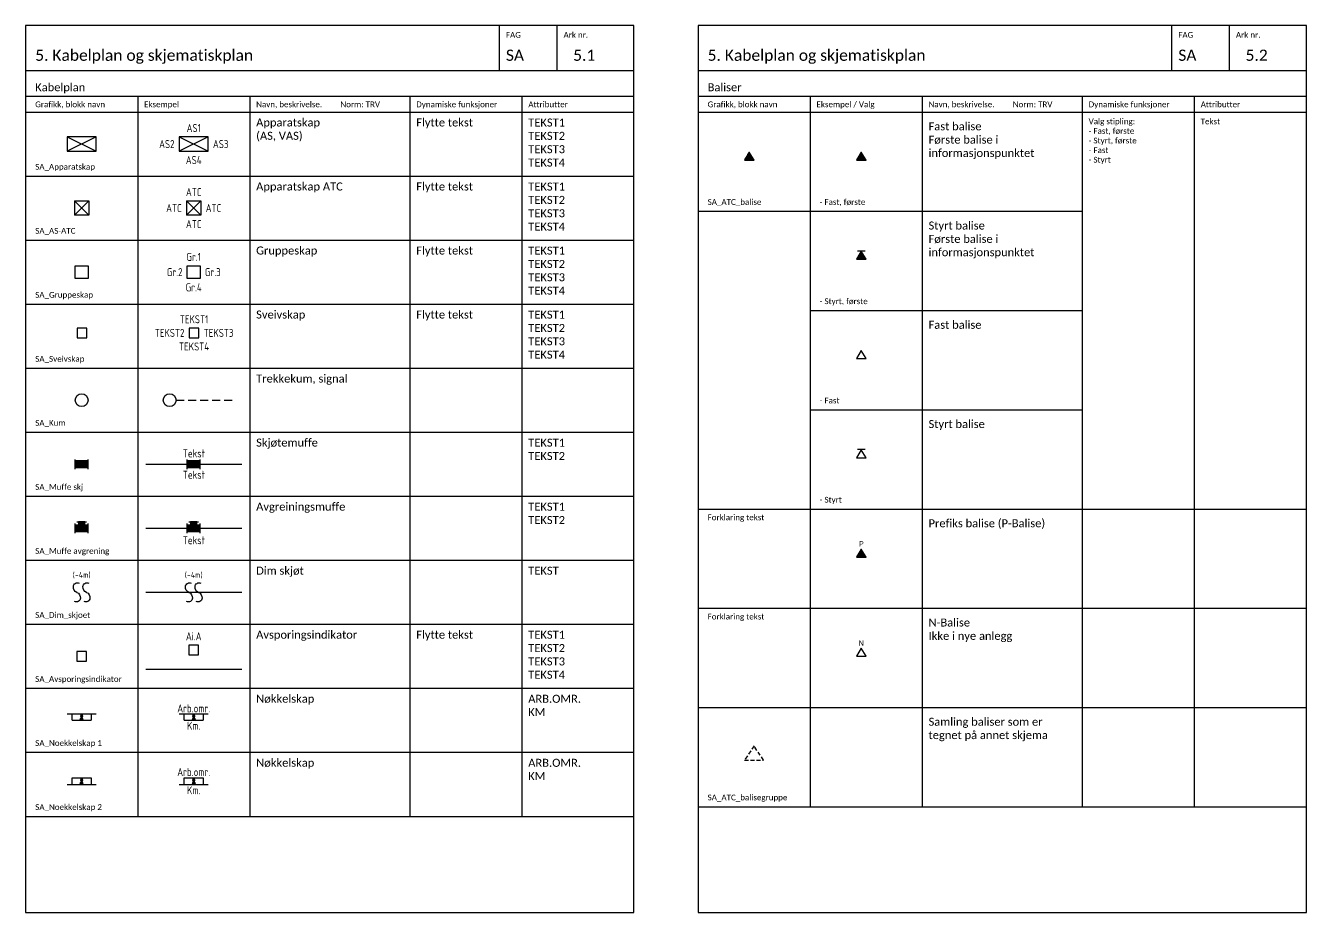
# Model space of a CAD drawing. Header units: millimetres. Extents: x -210 to 2500, y -2763 to 277.
# Drawn here: x 0 to 400, y -1228 to -951 of the extents above; entities that cross this region are included whole.
import ezdxf
from ezdxf.enums import TextEntityAlignment as Align

# ---------------------------------------------------------------- set-up
doc = ezdxf.new("R2010")
doc.units = ezdxf.units.MM
doc.linetypes.add('HIDDEN_Signal', pattern=[3.75, 2.5, -1.25])
for name, color, linetype in [('RAMME', 5, 'Continuous'), ('RAMME SYMBOLER', 4, 'Continuous'), ('RAMME TEKST', 7, 'Continuous'), ('Sig-baliser', 2, 'Continuous'), ('SIG-KABELKANAL', 4, 'HIDDEN_Signal'), ('SIG-KABLER', 2, 'Continuous'), ('SIG-Komponenter', 2, 'Continuous'), ('SIG-SKAP', 2, 'Continuous'), ('SIG-SPOR enlinje', 5, 'Continuous'), ('SIG_ATT_Tekst18', 4, 'Continuous'), ('SIG_ATT_Tekst25', 2, 'Continuous')]:
    doc.layers.add(name, color=color, linetype=linetype)
doc.styles.add('Calibri', font='calibri.ttf')
doc.styles.add('ISOCP', font='isocp.shx', dxfattribs={"width": 0.9})

# ---------------------------------------------------------------- blocks, each defined once
blk = doc.blocks.new('*U520')
at = {"linetype": 'ByBlock', "lineweight": -2}
blk.add_lwpolyline([(-3, -1.5), (0, -1.5), (0, 1.5), (-3, 1.5)], close=True, dxfattribs=at)
at = {"layer": 'SIG_ATT_Tekst25', "linetype": 'ByBlock', "lineweight": -2, "style": 'ISOCP', "width": 0.9}
for tag, p in [('TEKST1', (-1.5, 3)), ('TEKST4', (-1.5, -5.5))]:
    blk.add_attdef(tag, text='', height=2.5, dxfattribs=at).set_placement(p, align=Align.CENTER)
blk.add_attdef('TEKST2', text='', height=2.5, dxfattribs=at).set_placement((-4.5, -1.25), align=Align.RIGHT)
blk.add_attdef('TEKST3', (1.5, -1.25), '', height=2.5, dxfattribs=at)
blk = doc.blocks.new('SA_Noekkelskap 1')
at = {"linetype": 'ByBlock', "lineweight": -2}
h = blk.add_hatch(color=0, dxfattribs=at)
h.dxf.hatch_style = 1
edge = h.paths.add_edge_path()
edge.add_line((-0.04, -1.03), (-0.52, -1.73))
edge.add_line((-0.52, -1.73), (0.52, -1.73))
edge.add_line((0.52, -1.73), (0.04, -1.03))
edge.add_arc((0, -0.67), 0.371, 275.8342, 624.1658)
at = {"color": 0, "linetype": 'ByBlock'}
for points in [[(-4.5, 0), (4.5, 0)], [(-3, -2), (-3, 0)], [(3, 0), (3, -2)], [(-3, -2), (3, -2)]]:
    blk.add_lwpolyline(points, dxfattribs=at)
at = {"color": 0, "linetype": 'ByBlock', "lineweight": -2}
blk.add_lwpolyline([(-0.04, -1.03), (-0.52, -1.73), (0.52, -1.73), (0.04, -1.03, 19.624368)], format="xyb", close=True, dxfattribs=at)
for points in [[(0, -1.16), (-0.33, -1.63), (0.33, -1.63)], [(0, -1.33), (-0.14, -1.53), (0.14, -1.53)]]:
    blk.add_lwpolyline(points, close=True, dxfattribs=at)
for radius in [0.271, 0.171, 0.0707]:
    blk.add_circle((0, -0.67), radius, dxfattribs=at)
at = {"layer": 'SIG_ATT_Tekst25', "style": 'ISOCP', "width": 0.9}
for tag, p in [('ARB.OMR.', (0, 1.73)), ('KM.', (0, -3.71))]:
    blk.add_attdef(tag, text='', height=2.5, dxfattribs=at).set_placement(p, align=Align.MIDDLE_CENTER)
blk = doc.blocks.new('SA_Noekkelskap 2')
at = {"linetype": 'ByBlock', "lineweight": -2}
h = blk.add_hatch(color=0, dxfattribs=at)
h.dxf.hatch_style = 1
edge = h.paths.add_edge_path()
edge.add_line((-0.04, 0.97), (-0.52, 0.27))
edge.add_line((-0.52, 0.27), (0.52, 0.27))
edge.add_line((0.52, 0.27), (0.04, 0.97))
edge.add_arc((0, 1.33), 0.371, 275.8342, 624.1658)
at = {"color": 0, "linetype": 'ByBlock'}
for points in [[(-4.5, 0), (4.5, 0)], [(-3, 0), (-3, 2)], [(-3, 2), (3, 2)], [(3, 2), (3, 0)]]:
    blk.add_lwpolyline(points, dxfattribs=at)
at = {"color": 0, "linetype": 'ByBlock', "lineweight": -2}
blk.add_lwpolyline([(-0.04, 0.97), (-0.52, 0.27), (0.52, 0.27), (0.04, 0.97, 19.624368)], format="xyb", close=True, dxfattribs=at)
for points in [[(0, 0.84), (-0.33, 0.37), (0.33, 0.37)], [(0, 0.67), (-0.14, 0.47), (0.14, 0.47)]]:
    blk.add_lwpolyline(points, close=True, dxfattribs=at)
for radius in [0.271, 0.171, 0.0707]:
    blk.add_circle((0, 1.33), radius, dxfattribs=at)
at = {"layer": 'SIG_ATT_Tekst25', "style": 'ISOCP', "width": 0.9}
for tag, p in [('ARB.OMR.', (0, 3.85)), ('KM.', (0, -1.84))]:
    blk.add_attdef(tag, text='', height=2.5, dxfattribs=at).set_placement(p, align=Align.MIDDLE_CENTER)
blk = doc.blocks.new('SA_Muffe avgrening')
at = {"linetype": 'ByBlock', "lineweight": -2}
h = blk.add_hatch(color=0, dxfattribs=at)
h.dxf.hatch_style = 1
h.paths.add_polyline_path([(2, -1), (2, 1), (1, 1), (1, 2), (-1, 2), (-1, 1), (-2, 1), (-2, -1)])
at = {"color": 0, "linetype": 'ByBlock', "lineweight": -2}
for p, q in [((-2, -1.5), (-2, 1.5)), ((-1, 2), (-1, 1)), ((-0.9, 2), (-0.9, 1)), ((-0.8, 2), (-0.8, 1)), ((-0.7, 2), (-0.7, 1)), ((-0.6, 2), (-0.6, 1)), ((-0.5, 2), (-0.5, 1)), ((-0.4, 2), (-0.4, 1)), ((-0.3, 2), (-0.3, 1)), ((-0.2, 2), (-0.2, 1)), ((-0.1, 2), (-0.1, 1)), ((0, 2), (0, 1)), ((0.1, 2), (0.1, 1)), ((0.2, 2), (0.2, 1)), ((0.3, 2), (0.3, 1)), ((0.4, 2), (0.4, 1)), ((0.5, 2), (0.5, 1)), ((0.6, 2), (0.6, 1)), ((0.7, 2), (0.7, 1)), ((0.8, 2), (0.8, 1)), ((0.9, 2), (0.9, 1)), ((1, 1), (1, 2)), ((2, -1.5), (2, 1.5))]:
    blk.add_line(p, q, dxfattribs=at)
blk.add_lwpolyline([(2, -1), (2, 1), (1, 1), (1, 2), (-1, 2), (-1, 1), (-2, 1), (-2, -1)], close=True, dxfattribs=at)
for points in [[(-2, 1), (2, 1)], [(-2, 0.9), (2, 0.9)], [(-2, 0.8), (2, 0.8)], [(-2, 0.7), (2, 0.7)], [(-2, 0.6), (2, 0.6)], [(-2, 0.5), (2, 0.5)], [(-2, 0.4), (2, 0.4)], [(-2, 0.3), (2, 0.3)], [(-2, 0.2), (2, 0.2)], [(-2, 0.1), (2, 0.1)], [(-1.5, 2), (1.5, 2)], [(-2, 0), (2, 0)], [(-2, -0.1), (2, -0.1)], [(-2, -0.2), (2, -0.2)], [(-2, -0.3), (2, -0.3)], [(-2, -0.4), (2, -0.4)], [(-2, -0.5), (2, -0.5)], [(-2, -0.6), (2, -0.6)], [(-2, -0.7), (2, -0.7)], [(-2, -0.8), (2, -0.8)], [(-2, -0.9), (2, -0.9)], [(-2, -1), (2, -1)]]:
    blk.add_lwpolyline(points, dxfattribs=at)
at = {"layer": 'SIG_ATT_Tekst25', "linetype": 'ByBlock', "lineweight": -2, "style": 'ISOCP', "width": 0.9}
blk.add_attdef('TEKST1', text='', height=2.5, dxfattribs=at).set_placement((0.04, -5), align=Align.CENTER)
blk = doc.blocks.new('SA_Muffe skjoet')
at = {"linetype": 'ByBlock', "lineweight": -2}
h = blk.add_hatch(color=0, dxfattribs=at)
h.dxf.hatch_style = 1
h.paths.add_polyline_path([(-2, -1), (2, -1), (2, 1), (-2, 1)])
at = {"color": 0, "linetype": 'ByBlock', "lineweight": -2}
for p, q in [((-2, -1.5), (-2, 1.5)), ((-2, 1), (2, 1)), ((-2, 0.9), (2, 0.9)), ((-2, 0.8), (2, 0.8)), ((-2, 0.7), (2, 0.7)), ((-2, 0.6), (2, 0.6)), ((-2, 0.5), (2, 0.5)), ((-2, 0.4), (2, 0.4)), ((-2, 0.3), (2, 0.3)), ((-2, 0.2), (2, 0.2)), ((-2, 0.1), (2, 0.1)), ((2, -1.5), (2, 1.5)), ((-2, 0), (2, 0)), ((-2, -0.1), (2, -0.1)), ((-2, -0.2), (2, -0.2)), ((-2, -0.3), (2, -0.3)), ((-2, -0.4), (2, -0.4)), ((-2, -0.5), (2, -0.5)), ((-2, -0.6), (2, -0.6)), ((-2, -0.7), (2, -0.7)), ((-2, -0.8), (2, -0.8)), ((-2, -0.9), (2, -0.9)), ((-2, -1), (2, -1))]:
    blk.add_line(p, q, dxfattribs=at)
blk.add_lwpolyline([(-2, -1), (2, -1), (2, 1), (-2, 1)], close=True, dxfattribs=at)
at = {"layer": 'SIG_ATT_Tekst25', "linetype": 'ByBlock', "lineweight": -2, "style": 'ISOCP', "width": 0.9}
for tag, p in [('TEKST1', (0.05, 2.13)), ('TEKST2', (0.05, -4.55))]:
    blk.add_attdef(tag, text='', height=2.5, dxfattribs=at).set_placement(p, align=Align.CENTER)
blk = doc.blocks.new('*U518')
at = {"color": 0, "linetype": 'ByBlock', "lineweight": -2}
blk.add_line((0, 4), (4, 4), dxfattribs=at)
for points in [[(0, 0), (0, 4)], [(4, 4), (4, 0)], [(4, 0), (0, 0)]]:
    blk.add_lwpolyline(points, dxfattribs=at)
at = {"layer": 'SIG_ATT_Tekst25', "linetype": 'ByBlock', "lineweight": -2, "style": 'ISOCP', "width": 0.9}
for tag, p in [('TEKST1', (2, 5.5)), ('TEKST4', (2, -4))]:
    blk.add_attdef(tag, text='', height=2.5, dxfattribs=at).set_placement(p, align=Align.CENTER)
blk.add_attdef('TEKST2', text='', height=2.5, dxfattribs=at).set_placement((-1.5, 0.75), align=Align.RIGHT)
blk.add_attdef('TEKST3', (5.5, 0.75), '', height=2.5, dxfattribs=at)
blk = doc.blocks.new('*U517')
at = {"color": 0, "linetype": 'ByBlock', "lineweight": -2}
for p, q in [((4.5, 4.5), (-4.5, 4.5)), ((4.5, 4.5), (-4.5, 0)), ((-4.5, 4.5), (4.5, 0)), ((-4.5, 4.5), (-4.5, 0)), ((4.5, 0), (4.5, 4.5)), ((-4.5, 0), (4.5, 0))]:
    blk.add_line(p, q, dxfattribs=at)
at = {"layer": 'SIG_ATT_Tekst25', "linetype": 'ByBlock', "lineweight": -2, "style": 'ISOCP', "width": 0.9}
for tag, p in [('TEKST1', (0, 6)), ('TEKST4', (0, -4))]:
    blk.add_attdef(tag, text='', height=2.5, dxfattribs=at).set_placement(p, align=Align.CENTER)
blk.add_attdef('TEKST2', text='', height=2.5, dxfattribs=at).set_placement((-6, 1), align=Align.RIGHT)
blk.add_attdef('TEKST3', (6, 1), '', height=2.5, dxfattribs=at)
blk = doc.blocks.new('*U515')
at = {"color": 0, "linetype": 'ByBlock', "lineweight": -2}
for p, q in [((-2.25, 4.5), (2.25, 4.5)), ((-2.25, 0), (2.25, 4.5)), ((-2.25, 4.5), (2.25, 0)), ((-2.25, 4.5), (-2.25, 0)), ((2.25, 4.5), (2.25, 0)), ((2.25, 0), (-2.25, 0))]:
    blk.add_line(p, q, dxfattribs=at)
at = {"layer": 'SIG_ATT_Tekst25', "linetype": 'ByBlock', "lineweight": -2, "style": 'ISOCP', "width": 0.9}
for tag, p in [('TEKST1', (0, 6)), ('TEKST4', (0, -4))]:
    blk.add_attdef(tag, text='', height=2.5, dxfattribs=at).set_placement(p, align=Align.CENTER)
blk.add_attdef('TEKST2', text='', height=2.5, dxfattribs=at).set_placement((-3.75, 1), align=Align.RIGHT)
blk.add_attdef('TEKST3', (3.75, 1), '', height=2.5, dxfattribs=at)
blk = doc.blocks.new('*U516')
at = {"color": 0, "linetype": 'ByBlock', "lineweight": -2}
for p, q in [((-2.25, 4.5), (2.25, 4.5)), ((-2.25, 0), (2.25, 4.5)), ((-2.25, 4.5), (2.25, 0)), ((-2.25, 4.5), (-2.25, 0)), ((2.25, 4.5), (2.25, 0)), ((2.25, 0), (-2.25, 0))]:
    blk.add_line(p, q, dxfattribs=at)
at = {"layer": 'SIG_ATT_Tekst25', "linetype": 'ByBlock', "lineweight": -2, "style": 'ISOCP', "width": 0.9}
for tag, p in [('TEKST1', (0, 6)), ('TEKST4', (0, -4))]:
    blk.add_attdef(tag, text='', height=2.5, dxfattribs=at).set_placement(p, align=Align.CENTER)
blk.add_attdef('TEKST2', text='', height=2.5, dxfattribs=at).set_placement((-3.75, 1), align=Align.RIGHT)
blk.add_attdef('TEKST3', (3.75, 1), '', height=2.5, dxfattribs=at)
blk = doc.blocks.new('SA_Kum')
at = {"color": 0, "linetype": 'ByBlock', "lineweight": -2}
blk.add_circle((0, 0), 2, dxfattribs=at)
blk = doc.blocks.new('*U548')
at = {"linetype": 'ByBlock', "lineweight": -2}
h = blk.add_hatch(color=256, dxfattribs=at)
h.dxf.hatch_style = 1
h.paths.add_polyline_path([(0, 0), (-1.5, 2.5), (-3, 0)])
at = {"color": 0, "linetype": 'ByBlock', "lineweight": -2}
for p, q in [((-2.99, 0.01), (-1.13, 1.88)), ((-2.96, 0), (-1.11, 1.85)), ((-2.93, 0.12), (-1.14, 1.91)), ((-2.92, 0), (-1.09, 1.82)), ((-2.87, 0), (-1.08, 1.8)), ((-2.86, 0.23), (-1.16, 1.93)), ((-2.83, 0), (-1.06, 1.77)), ((-2.79, 0.34), (-1.18, 1.96)), ((-2.78, 0), (-1.04, 1.74)), ((-2.74, 0), (-1.03, 1.71)), ((-2.73, 0.45), (-1.19, 1.99)), ((-2.7, 0), (-1.01, 1.68)), ((-2.66, 0.57), (-1.21, 2.02)), ((-2.65, 0), (-0.99, 1.66)), ((-2.61, 0), (-0.98, 1.63)), ((-2.59, 0.68), (-1.23, 2.04)), ((-2.56, 0), (-0.96, 1.6)), ((-2.53, 0.79), (-1.24, 2.07)), ((-2.52, 0), (-0.94, 1.57)), ((-2.47, 0), (-0.93, 1.55)), ((-2.46, 0.9), (-1.26, 2.1)), ((-2.43, 0), (-0.91, 1.52)), ((-2.4, 1.01), (-1.28, 2.13)), ((-2.39, 0), (-0.89, 1.49)), ((-2.34, 0), (-0.88, 1.46)), ((-2.33, 1.12), (-1.29, 2.15)), ((-2.3, 0), (-0.86, 1.44)), ((-2.26, 1.23), (-1.31, 2.18)), ((-2.25, 0), (-0.85, 1.41)), ((-2.21, 0), (-0.83, 1.38)), ((-2.2, 1.34), (-1.33, 2.21)), ((-2.17, 0), (-0.81, 1.35)), ((-2.13, 1.45), (-1.34, 2.24)), ((-2.12, 0), (-0.8, 1.33)), ((-2.08, 0), (-0.78, 1.3)), ((-2.06, 1.56), (-1.36, 2.26)), ((-2.03, 0), (-0.76, 1.27)), ((-2, 1.67), (-1.38, 2.29)), ((-1.99, 0), (-0.75, 1.24)), ((-1.94, 0), (-0.73, 1.22)), ((-1.93, 1.78), (-1.39, 2.32)), ((-1.9, 0), (-0.71, 1.19)), ((-1.87, 1.89), (-1.41, 2.35)), ((-1.86, 0), (-0.7, 1.16)), ((-1.81, 0), (-0.68, 1.13)), ((-1.8, 2), (-1.43, 2.38)), ((-1.77, 0), (-0.66, 1.1)), ((-1.73, 2.11), (-1.44, 2.4)), ((-1.72, 0), (-0.65, 1.08)), ((-1.68, 0), (-0.63, 1.05)), ((-1.67, 2.22), (-1.46, 2.43)), ((-1.64, 0), (-0.61, 1.02)), ((-1.6, 2.33), (-1.47, 2.46)), ((-1.59, 0), (-0.6, 0.99)), ((-1.55, 0), (-0.58, 0.97)), ((-1.53, 2.44), (-1.49, 2.49)), ((-1.5, 0), (-0.56, 0.94)), ((-1.46, 0), (-0.55, 0.91)), ((-1.41, 0), (-0.53, 0.88)), ((-1.37, 0), (-0.51, 0.86)), ((-1.33, 0), (-0.5, 0.83)), ((-1.28, 0), (-0.48, 0.8)), ((-1.24, 0), (-0.46, 0.77)), ((-1.19, 0), (-0.45, 0.75)), ((-1.15, 0), (-0.43, 0.72)), ((-1.1, 0), (-0.41, 0.69)), ((-1.06, 0), (-0.4, 0.66)), ((-1.02, 0), (-0.38, 0.64)), ((-0.97, 0), (-0.36, 0.61)), ((-0.93, 0), (-0.35, 0.58)), ((-0.88, 0), (-0.33, 0.55)), ((-0.84, 0), (-0.31, 0.52)), ((-0.8, 0), (-0.3, 0.5)), ((-0.75, 0), (-0.28, 0.47)), ((-0.71, 0), (-0.27, 0.44)), ((-0.66, 0), (-0.25, 0.41)), ((-0.62, 0), (-0.23, 0.39)), ((-0.57, 0), (-0.22, 0.36)), ((-0.53, 0), (-0.2, 0.33)), ((-0.49, 0), (-0.18, 0.3)), ((-0.44, 0), (-0.17, 0.28)), ((-0.4, 0), (-0.15, 0.25)), ((-0.35, 0), (-0.13, 0.22)), ((-0.31, 0), (-0.12, 0.19)), ((-0.27, 0), (-0.1, 0.17)), ((-0.22, 0), (-0.08, 0.14)), ((-0.18, 0), (-0.07, 0.11)), ((-0.13, 0), (-0.05, 0.08)), ((-0.09, 0), (-0.03, 0.06)), ((-0.04, 0), (-0.02, 0.03))]:
    blk.add_line(p, q, dxfattribs=at)
blk.add_lwpolyline([(0, 0), (-1.5, 2.5), (-3, 0)], close=True, dxfattribs=at)
at = {"layer": 'SIG_ATT_Tekst18', "style": 'ISOCP', "width": 0.9}
blk.add_attdef('TEKST', text='', height=1.8, dxfattribs=at).set_placement((-1.5, 3.21), align=Align.CENTER)
blk = doc.blocks.new('*U549')
at = {"linetype": 'ByBlock', "lineweight": -2}
h = blk.add_hatch(color=256, dxfattribs=at)
h.dxf.hatch_style = 1
h.paths.add_polyline_path([(0, 0), (-1.5, 2.5), (-3, 0)])
at = {"color": 0, "linetype": 'ByBlock', "lineweight": -2}
for p, q in [((-2.99, 0.01), (-1.13, 1.88)), ((-2.96, 0), (-1.11, 1.85)), ((-2.93, 0.12), (-1.14, 1.91)), ((-2.92, 0), (-1.09, 1.82)), ((-2.87, 0), (-1.08, 1.8)), ((-2.86, 0.23), (-1.16, 1.93)), ((-2.83, 0), (-1.06, 1.77)), ((-2.79, 0.34), (-1.18, 1.96)), ((-2.78, 0), (-1.04, 1.74)), ((-2.74, 0), (-1.03, 1.71)), ((-2.73, 0.45), (-1.19, 1.99)), ((-2.7, 2.7), (-0.3, 2.7)), ((-2.7, 0), (-1.01, 1.68)), ((-2.66, 0.57), (-1.21, 2.02)), ((-2.65, 0), (-0.99, 1.66)), ((-2.61, 0), (-0.98, 1.63)), ((-2.59, 0.68), (-1.23, 2.04)), ((-2.56, 0), (-0.96, 1.6)), ((-2.53, 0.79), (-1.24, 2.07)), ((-2.52, 0), (-0.94, 1.57)), ((-2.47, 0), (-0.93, 1.55)), ((-2.46, 0.9), (-1.26, 2.1)), ((-2.43, 0), (-0.91, 1.52)), ((-2.4, 1.01), (-1.28, 2.13)), ((-2.39, 0), (-0.89, 1.49)), ((-2.34, 0), (-0.88, 1.46)), ((-2.33, 1.12), (-1.29, 2.15)), ((-2.3, 0), (-0.86, 1.44)), ((-2.26, 1.23), (-1.31, 2.18)), ((-2.25, 0), (-0.85, 1.41)), ((-2.21, 0), (-0.83, 1.38)), ((-2.2, 1.34), (-1.33, 2.21)), ((-2.17, 0), (-0.81, 1.35)), ((-2.13, 1.45), (-1.34, 2.24)), ((-2.12, 0), (-0.8, 1.33)), ((-2.08, 0), (-0.78, 1.3)), ((-2.06, 1.56), (-1.36, 2.26)), ((-2.03, 0), (-0.76, 1.27)), ((-2, 1.67), (-1.38, 2.29)), ((-1.99, 0), (-0.75, 1.24)), ((-1.94, 0), (-0.73, 1.22)), ((-1.93, 1.78), (-1.39, 2.32)), ((-1.9, 0), (-0.71, 1.19)), ((-1.87, 1.89), (-1.41, 2.35)), ((-1.86, 0), (-0.7, 1.16)), ((-1.81, 0), (-0.68, 1.13)), ((-1.8, 2), (-1.43, 2.38)), ((-1.77, 0), (-0.66, 1.1)), ((-1.73, 2.11), (-1.44, 2.4)), ((-1.72, 0), (-0.65, 1.08)), ((-1.68, 0), (-0.63, 1.05)), ((-1.67, 2.22), (-1.46, 2.43)), ((-1.64, 0), (-0.61, 1.02)), ((-1.6, 2.33), (-1.47, 2.46)), ((-1.59, 0), (-0.6, 0.99)), ((-1.55, 0), (-0.58, 0.97)), ((-1.53, 2.44), (-1.49, 2.49)), ((-1.5, 0), (-0.56, 0.94)), ((-1.46, 0), (-0.55, 0.91)), ((-1.41, 0), (-0.53, 0.88)), ((-1.37, 0), (-0.51, 0.86)), ((-1.33, 0), (-0.5, 0.83)), ((-1.28, 0), (-0.48, 0.8)), ((-1.24, 0), (-0.46, 0.77)), ((-1.19, 0), (-0.45, 0.75)), ((-1.15, 0), (-0.43, 0.72)), ((-1.1, 0), (-0.41, 0.69)), ((-1.06, 0), (-0.4, 0.66)), ((-1.02, 0), (-0.38, 0.64)), ((-0.97, 0), (-0.36, 0.61)), ((-0.93, 0), (-0.35, 0.58)), ((-0.88, 0), (-0.33, 0.55)), ((-0.84, 0), (-0.31, 0.52)), ((-0.8, 0), (-0.3, 0.5)), ((-0.75, 0), (-0.28, 0.47)), ((-0.71, 0), (-0.27, 0.44)), ((-0.66, 0), (-0.25, 0.41)), ((-0.62, 0), (-0.23, 0.39)), ((-0.57, 0), (-0.22, 0.36)), ((-0.53, 0), (-0.2, 0.33)), ((-0.49, 0), (-0.18, 0.3)), ((-0.44, 0), (-0.17, 0.28)), ((-0.4, 0), (-0.15, 0.25)), ((-0.35, 0), (-0.13, 0.22)), ((-0.31, 0), (-0.12, 0.19)), ((-0.27, 0), (-0.1, 0.17)), ((-0.22, 0), (-0.08, 0.14)), ((-0.18, 0), (-0.07, 0.11)), ((-0.13, 0), (-0.05, 0.08)), ((-0.09, 0), (-0.03, 0.06)), ((-0.04, 0), (-0.02, 0.03))]:
    blk.add_line(p, q, dxfattribs=at)
blk.add_lwpolyline([(0, 0), (-1.5, 2.5), (-3, 0)], close=True, dxfattribs=at)
at = {"layer": 'SIG_ATT_Tekst18', "style": 'ISOCP', "width": 0.9}
blk.add_attdef('TEKST', text='', height=1.8, dxfattribs=at).set_placement((-1.5, 3.21), align=Align.CENTER)
blk = doc.blocks.new('*U550')
at = {"color": 0, "linetype": 'ByBlock', "lineweight": -2}
blk.add_lwpolyline([(0, 0), (-1.5, 2.5), (-3, 0)], close=True, dxfattribs=at)
at = {"layer": 'SIG_ATT_Tekst18', "style": 'ISOCP', "width": 0.9}
blk.add_attdef('TEKST', text='', height=1.8, dxfattribs=at).set_placement((-1.5, 3.21), align=Align.CENTER)
blk = doc.blocks.new('*U551')
at = {"color": 0, "linetype": 'ByBlock', "lineweight": -2}
blk.add_line((-2.7, 2.7), (-0.3, 2.7), dxfattribs=at)
blk.add_lwpolyline([(0, 0), (-1.5, 2.5), (-3, 0)], close=True, dxfattribs=at)
at = {"layer": 'SIG_ATT_Tekst18', "style": 'ISOCP', "width": 0.9}
blk.add_attdef('TEKST', text='', height=1.8, dxfattribs=at).set_placement((-1.5, 3.21), align=Align.CENTER)
blk = doc.blocks.new('SA_ATC_balisegruppe')
at = {"color": 0, "linetype": 'HIDDEN_Signal', "lineweight": -2, "ltscale": 0.5}
blk.add_lwpolyline([(3, -1.5), (0, 3), (-3, -1.5)], close=True, dxfattribs=at)
at = {"layer": 'SIG_ATT_Tekst18', "style": 'ISOCP', "width": 0.9}
for tag, p in [('TEKSTOVER', (0, 4.5)), ('TEKSTUNDER', (0, -3))]:
    blk.add_attdef(tag, text='', height=1.8, dxfattribs=at).set_placement(p, align=Align.MIDDLE_CENTER)
blk = doc.blocks.new('SA_Dim_skjoet')
at = {"color": 0, "linetype": 'ByBlock', "lineweight": -2}
for points in [[(-1.5, -0.03, -0.333333), (-2.59, 1.78, -0.5), (-0.77, 2.88)], [(1.5, -0.03, -0.333333), (0.41, 1.78, -0.5), (2.23, 2.88)], [(-1.5, -0.03, -0.333333), (-0.41, -1.85, -0.5), (-2.23, -2.94)], [(1.5, -0.03, -0.333333), (2.59, -1.85, -0.5), (0.77, -2.94)]]:
    blk.add_lwpolyline(points, format="xyb", dxfattribs=at)
at = {"layer": 'SIG_ATT_Tekst18', "style": 'ISOCP', "width": 0.9}
blk.add_attdef('TEKST', text='', height=1.8, dxfattribs=at).set_placement((0, 4.5), align=Align.CENTER)
blk = doc.blocks.new('*U519')
at = {"linetype": 'ByBlock', "lineweight": -2}
blk.add_lwpolyline([(-3, -1.5), (0, -1.5), (0, 1.5), (-3, 1.5)], close=True, dxfattribs=at)
at = {"layer": 'SIG_ATT_Tekst25', "linetype": 'ByBlock', "lineweight": -2, "style": 'ISOCP', "width": 0.9}
for tag, p in [('TEKST1', (-1.5, 3)), ('TEKST4', (-1.5, -5.5))]:
    blk.add_attdef(tag, text='', height=2.5, dxfattribs=at).set_placement(p, align=Align.CENTER)
blk.add_attdef('TEKST2', text='', height=2.5, dxfattribs=at).set_placement((-4.5, -1.25), align=Align.RIGHT)
blk.add_attdef('TEKST3', (1.5, -1.25), '', height=2.5, dxfattribs=at)

msp = doc.modelspace()

# ---------------------------------------------------------------- linework, layer by layer
at = {"layer": 'RAMME'}
for points in [[(190, -951), (0, -951), (0, -1228), (190, -1228)], [(400, -951), (210, -951), (210, -1228), (400, -1228)]]:
    msp.add_lwpolyline(points, close=True, dxfattribs=at)
for points in [[(0, -965), (190, -965)], [(210, -965), (400, -965)]]:
    msp.add_lwpolyline(points, dxfattribs=at)
at = {"layer": 'RAMME SYMBOLER'}
for p, q in [((148, -965), (148, -951)), ((166, -965), (166, -951)), ((358, -965), (358, -951)), ((376, -965), (376, -951)), ((0, -973), (190, -973)), ((35, -973), (35, -1198)), ((70, -973), (70, -1198)), ((120, -973), (120, -1198)), ((155, -973), (155, -1198)), ((210, -973), (400, -973)), ((245, -973), (245, -1195)), ((280, -973), (280, -1195)), ((330, -973), (330, -1195)), ((365, -973), (365, -1195)), ((0, -978), (190, -978)), ((210, -978), (400, -978)), ((0, -998), (190, -998)), ((210, -1009), (330, -1009)), ((0, -1018), (190, -1018)), ((0, -1038), (190, -1038)), ((245, -1040), (330, -1040)), ((0, -1058), (190, -1058)), ((245, -1071), (330, -1071)), ((0, -1078), (190, -1078)), ((0, -1098), (190, -1098)), ((210, -1102), (400, -1102)), ((0, -1118), (190, -1118)), ((210, -1133), (400, -1133)), ((0, -1138), (190, -1138)), ((0, -1158), (190, -1158)), ((210, -1164), (400, -1164)), ((0, -1178), (190, -1178)), ((210, -1195), (400, -1195)), ((0, -1198), (190, -1198))]:
    msp.add_line(p, q, dxfattribs=at)
at = {"layer": 'SIG-KABELKANAL'}
msp.add_line((47, -1068), (65, -1068), dxfattribs=at)
at = {"layer": 'SIG-KABLER'}
for p, q in [((37.5, -1088), (67.5, -1088)), ((37.5, -1108), (67.5, -1108))]:
    msp.add_line(p, q, dxfattribs=at)
at = {"layer": 'SIG-SPOR enlinje'}
for p, q in [((37.5, -1128), (67.5, -1128)), ((37.5, -1152), (67.5, -1152))]:
    msp.add_line(p, q, dxfattribs=at)

# ---------------------------------------------------------------- block references
at = {"layer": 'Sig-baliser'}
for name, p in [('*U548', (227.5, -993)), ('*U548', (262.5, -993)), ('*U549', (262.5, -1024)), ('*U550', (262.5, -1055)), ('*U551', (262.5, -1086)), ('SA_ATC_balisegruppe', (227.5, -1179))]:
    msp.add_blockref(name, p, dxfattribs=at)
for name, p, values in [('*U548', (262.5, -1117), {'TEKST': 'P'}), ('*U550', (262.5, -1148), {'TEKST': 'N'})]:
    msp.add_blockref(name, p, dxfattribs=at).add_auto_attribs(values)
at = {"layer": 'SIG-Komponenter'}
for name, p, values in [('*U519', (54.108, -1046.985), {'TEKST1': 'TEKST1', 'TEKST2': 'TEKST2', 'TEKST3': 'TEKST3', 'TEKST4': 'TEKST4'}), ('SA_Muffe skjoet', (52.5, -1088), {'TEKST1': 'Tekst', 'TEKST2': 'Tekst'}), ('SA_Muffe avgrening', (52.5, -1108), {'TEKST1': 'Tekst'}), ('*U520', (54, -1146), {'TEKST1': 'Ai.A'})]:
    msp.add_blockref(name, p, dxfattribs=at).add_auto_attribs(values)
for name, p in [('*U519', (19.108, -1046.985)), ('SA_Kum', (17.5, -1068)), ('SA_Kum', (45, -1068)), ('SA_Muffe skjoet', (17.5, -1088)), ('SA_Muffe avgrening', (17.5, -1108)), ('*U520', (19, -1148))]:
    msp.add_blockref(name, p, dxfattribs=at)
ref = msp.add_blockref('SA_Dim_skjoet', (17.5, -1128), dxfattribs=at)
ref.add_attrib('(-4M)', '(-4m)', dxfattribs={"layer": 'SIG_ATT_Tekst18', "height": 1.8, "style": 'ISOCP', "width": 0.9}).set_placement((17.5, -1123.5), align=Align.CENTER)
ref = msp.add_blockref('SA_Dim_skjoet', (52.5, -1128), dxfattribs=at)
ref.add_attrib('(-4M)', '(-4m)', dxfattribs={"layer": 'SIG_ATT_Tekst18', "height": 1.8, "style": 'ISOCP', "width": 0.9}).set_placement((52.5, -1123.5), align=Align.CENTER)
at = {"layer": 'SIG-SKAP'}
for name, p, values in [('*U517', (52.5, -990.25), {'TEKST1': 'AS1', 'TEKST2': 'AS2', 'TEKST3': 'AS3', 'TEKST4': 'AS4'}), ('*U516', (52.5, -1010.25), {'TEKST1': 'ATC', 'TEKST2': 'ATC', 'TEKST3': 'ATC', 'TEKST4': 'ATC'}), ('*U518', (50.5, -1030), {'TEKST1': 'Gr.1', 'TEKST2': 'Gr.2', 'TEKST3': 'Gr.3', 'TEKST4': 'Gr.4'}), ('SA_Noekkelskap 1', (52.5, -1166), {'ARB.OMR.': 'Arb.omr.', 'KM.': 'Km.'}), ('SA_Noekkelskap 2', (52.5, -1188), {'KM.': 'Km.', 'ARB.OMR.': 'Arb.omr.'})]:
    msp.add_blockref(name, p, dxfattribs=at).add_auto_attribs(values)
for name, p in [('*U517', (17.5, -990.25)), ('*U515', (17.5, -1010.25)), ('*U518', (15.5, -1030)), ('SA_Noekkelskap 1', (17.5, -1166)), ('SA_Noekkelskap 2', (17.5, -1188))]:
    msp.add_blockref(name, p, dxfattribs=at)

# ---------------------------------------------------------------- texts
at = {"layer": 'RAMME TEKST', "linetype": 'ByBlock', "style": 'Calibri'}
for s, height, p in [('FAG', 1.8, (150, -954.8)), ('Ark nr.', 1.8, (168, -954.8)), ('FAG', 1.8, (360, -954.8)), ('Ark nr.', 1.8, (378, -954.8)), ('5. Kabelplan og skjematiskplan', 3.5, (3, -962)), ('SA', 3.5, (150, -962)), ('5.1', 3.5, (171, -962)), ('5. Kabelplan og skjematiskplan', 3.5, (213, -962)), ('SA', 3.5, (360, -962)), ('5.2', 3.5, (381, -962)), ('Kabelplan', 2.5, (3, -971.5)), ('Baliser', 2.5, (213, -971.5)), ('Grafikk, blokk navn', 1.8, (3, -976.5)), ('Eksempel', 1.8, (37, -976.5)), ('Navn, beskrivelse.         Norm: TRV', 1.8, (72, -976.5)), ('Dynamiske funksjoner', 1.8, (122, -976.5)), ('Attributter', 1.8, (157, -976.5)), ('Grafikk, blokk navn', 1.8, (213, -976.5)), ('Eksempel / Valg', 1.8, (247, -976.5)), ('Navn, beskrivelse.         Norm: TRV', 1.8, (282, -976.5)), ('Dynamiske funksjoner', 1.8, (332, -976.5)), ('Attributter', 1.8, (367, -976.5)), ('SA_Apparatskap', 1.8, (3, -996)), ('SA_ATC_balise', 1.8, (213, -1007)), ('- Fast, første', 1.8, (248, -1007)), ('SA_AS-ATC', 1.8, (3, -1016)), ('SA_Gruppeskap', 1.8, (3, -1036)), ('- Styrt, første', 1.8, (248, -1038)), ('SA_Sveivskap', 1.8, (3, -1056)), ('- Fast', 1.8, (248, -1069)), ('SA_Kum', 1.8, (3, -1076)), ('SA_Muffe skj', 1.8, (3, -1096)), ('- Styrt', 1.8, (248, -1100)), ('Forklaring tekst', 1.8, (213, -1105.5)), ('SA_Muffe avgrening', 1.8, (3, -1116)), ('SA_Dim_skjoet', 1.8, (3, -1136)), ('Forklaring tekst', 1.8, (213, -1136.5)), ('SA_Avsporingsindikator', 1.8, (3, -1156)), ('SA_Noekkelskap 1', 1.8, (3, -1176)), ('SA_ATC_balisegruppe', 1.8, (213, -1193)), ('SA_Noekkelskap 2', 1.8, (3, -1196))]:
    msp.add_text(s, height=height, dxfattribs=at).set_placement(p)
at = {"layer": 'RAMME TEKST', "linetype": 'ByBlock', "attachment_point": 1, "style": 'Calibri'}
for s, insert, char_height, width in [('Apparatskap\\P(AS, VAS)', (72, -980), 2.5, 46), ('Flytte tekst', (122, -980), 2.5, 46), ('Valg stipling:\\P- Fast, første\\P- Styrt, første\\P- Fast\\P- Styrt', (332, -980), 1.8, 33), ('Fast balise\\PFørste balise i informasjonspunktet', (282, -981.2), 2.5, 46), ('Apparatskap ATC', (72, -1000), 2.5, 46), ('Flytte tekst', (122, -1000), 2.5, 46), ('Styrt balise\\PFørste balise i informasjonspunktet', (282, -1012.2), 2.5, 46), ('Gruppeskap', (72, -1020), 2.5, 46), ('Flytte tekst', (122, -1020), 2.5, 46), ('Sveivskap', (72, -1040), 2.5, 46), ('Flytte tekst', (122, -1040), 2.5, 46), ('Fast balise', (282, -1043.2), 2.5, 46), ('Trekkekum, signal', (72, -1060), 2.5, 46), ('Styrt balise', (282, -1074.2), 2.5, 46), ('Skjøtemuffe', (72, -1080), 2.5, 46), ('Avgreiningsmuffe', (72, -1100), 2.5, 46), ('Prefiks balise (P-Balise)', (282, -1105.2), 2.5, 46), ('Dim skjøt', (72, -1120), 2.5, 46), ('N-Balise\\PIkke i nye anlegg', (282, -1136.2), 2.5, 46), ('Avsporingsindikator', (72, -1140), 2.5, 46), ('Flytte tekst', (122, -1140), 2.5, 46), ('Nøkkelskap', (72, -1160), 2.5, 46), ('Samling baliser som er tegnet på annet skjema', (282, -1167.2), 2.5, 46), ('Nøkkelskap', (72, -1180), 2.5, 46)]:
    msp.add_mtext(s, dxfattribs=dict(at, insert=insert, char_height=char_height, width=width))
at = {"layer": 'RAMME TEKST', "linetype": 'ByBlock', "lineweight": -2, "width": 26.77885, "attachment_point": 1, "style": 'Calibri'}
for s, insert, char_height in [('TEKST1\\PTEKST2\\PTEKST3\\PTEKST4', (156.971, -980.025), 2.5), ('Tekst', (366.971, -980.025), 1.8), ('TEKST1\\PTEKST2\\PTEKST3\\PTEKST4', (156.971, -1000.025), 2.5), ('TEKST1\\PTEKST2\\PTEKST3\\PTEKST4', (156.971, -1020.025), 2.5), ('TEKST1\\PTEKST2\\PTEKST3\\PTEKST4', (156.971, -1040.025), 2.5), ('TEKST1\\PTEKST2', (156.971, -1080.025), 2.5), ('TEKST1\\PTEKST2', (156.971, -1100.025), 2.5), ('TEKST', (156.971, -1120.025), 2.5), ('TEKST1\\PTEKST2\\PTEKST3\\PTEKST4', (156.971, -1140.025), 2.5), ('ARB.OMR.\\PKM', (156.971, -1160.025), 2.5), ('ARB.OMR.\\PKM', (156.971, -1180.025), 2.5)]:
    msp.add_mtext(s, dxfattribs=dict(at, insert=insert, char_height=char_height))

doc.saveas('drawing.dxf')
